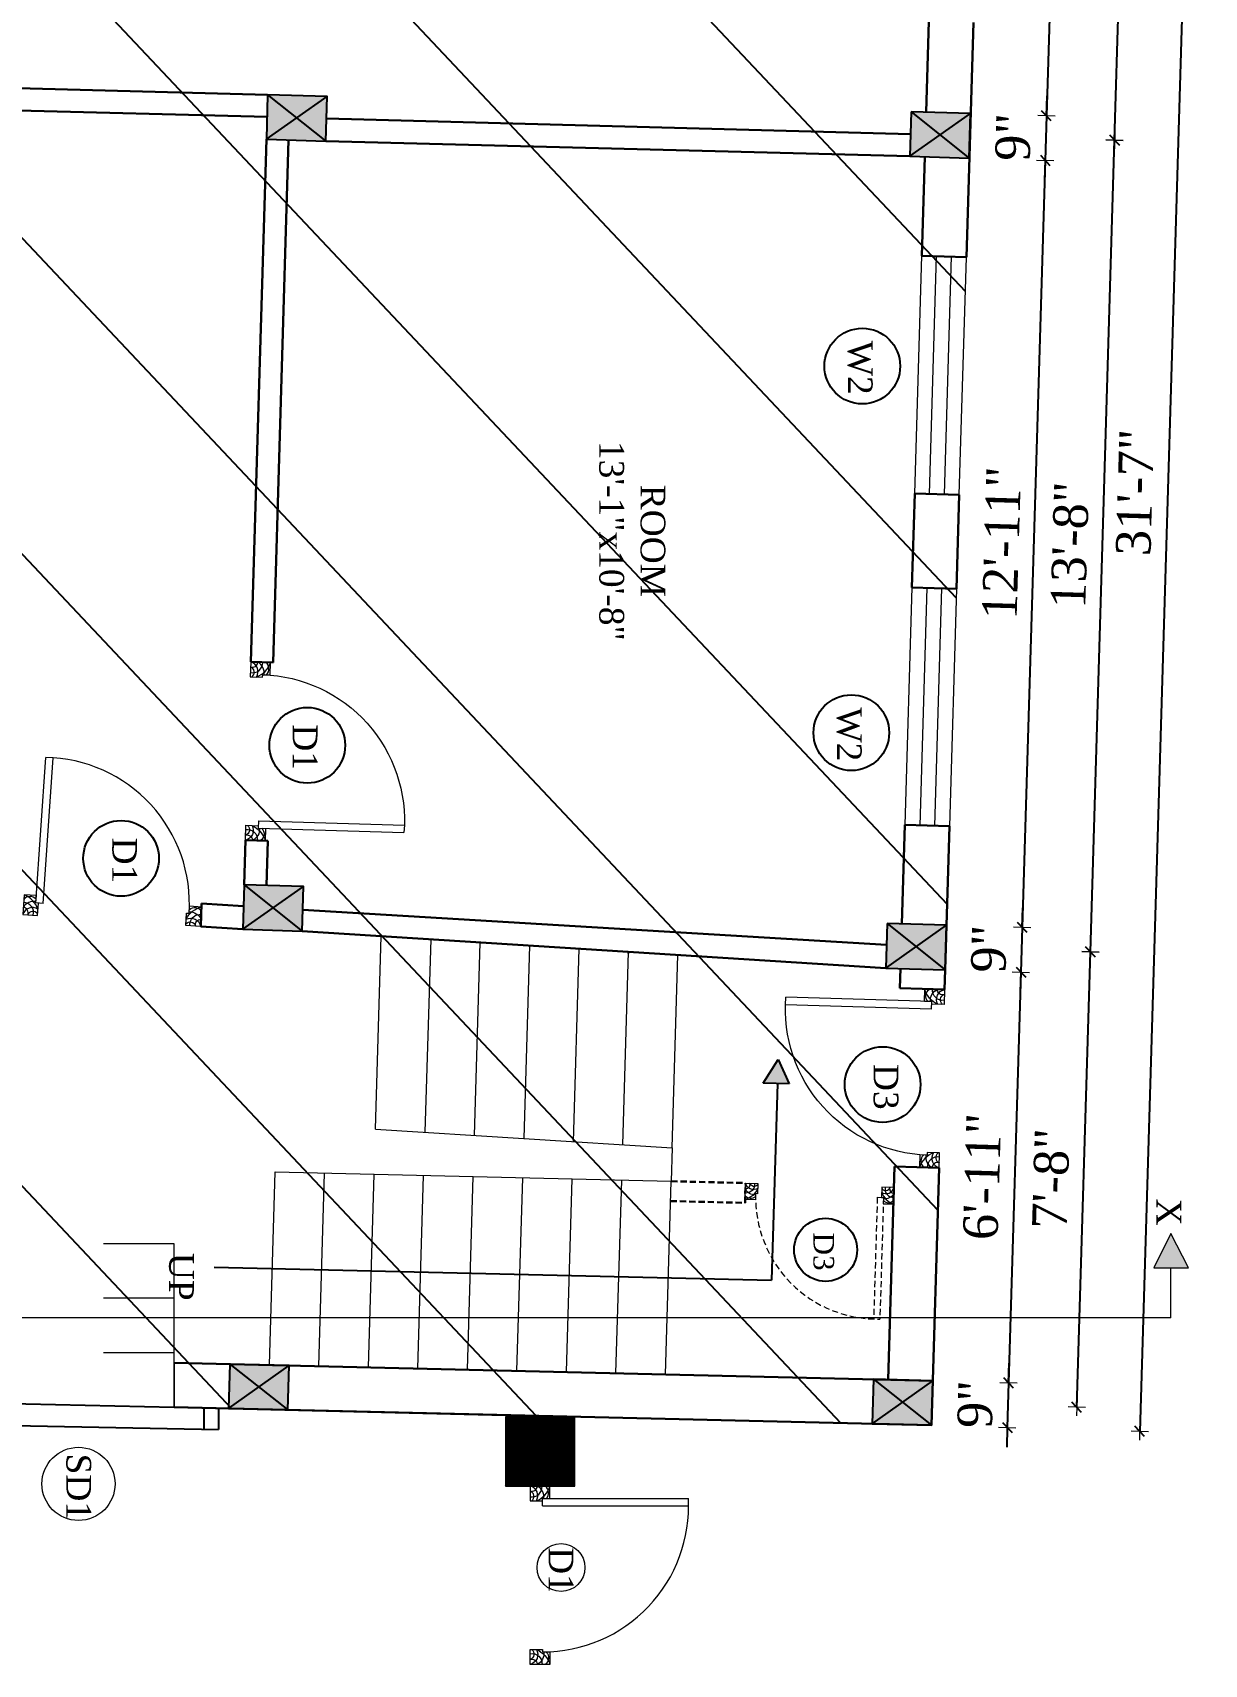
# Model space of a CAD drawing. Header units: inches. Extents: x 4069 to 291496, y -47643 to 12535.
# Drawn here: x 135925.5 to 136162.1, y -18787.4 to -18457.8 of the extents above; entities that cross this region are included whole.
import ezdxf

# ---------------------------------------------------------------- set-up
doc = ezdxf.new("R2010")
doc.units = ezdxf.units.IN
doc.header["$LTSCALE"] = 5
doc.header["$MEASUREMENT"] = 0
doc.linetypes.add('HIDDEN', pattern=[0.375, 0.25, -0.125])
for name, color, linetype, lineweight in [('A-WALL', 7, 'Continuous', 9), ('Dimension', 7, 'Continuous', 18), ('DOOR', 62, 'Continuous', 0), ('Dw', 2, 'Continuous', 18), ('tefriş', 30, 'Continuous', 9)]:
    doc.layers.add(name, color=color, linetype=linetype, lineweight=lineweight)
doc.layers.add('dim line', color=7, linetype='Continuous', lineweight=15, true_color=0xfab2b2)
doc.layers.add('TEXT', color=6, linetype='Continuous')
doc.layers.add('WALL', color=7, linetype='Continuous')
doc.styles.add('ordinary', font='times.ttf')
doc.dimstyles.new('Copy of 96', dxfattribs={"dimtxt": 7, "dimasz": 4, "dimexe": 0.5, "dimexo": 0.5, "dimgap": 3, "dimtad": 1, "dimdec": 1, "dimzin": 11, "dimdsep": 46, "dimlunit": 4, "dimtxsty": 'ordinary', "dimblk": 'OBLIQUE', "dimcen": 0.09, "dimse1": 1, "dimse2": 1, "dimclrt": 6, "dimazin": 0, "dimtfac": 1, "dimtdec": 1, "dimtix": 1, "dimtmove": 2, "dimatfit": 3, "dimldrblk": 'leader', "dimfxl": 0.5, "dimfxlon": 1, "dimtolj": 1, "dimtzin": 0, "dimarcsym": 0})

# ---------------------------------------------------------------- blocks, each defined once
blk = doc.blocks.new('C1a')
at = {"color": 1, "ltscale": 5}
for p, q in [((18657.75, 4625.76), (18648.75, 4625.76)), ((18648.75, 4625.76), (18648.82, 4613.76)), ((18657.82, 4613.76), (18657.75, 4625.76)), ((18648.82, 4613.76), (18657.82, 4613.76))]:
    blk.add_line(p, q, dxfattribs=at)
blk = doc.blocks.new('A$C27B36B59')
at = {"layer": 'DOOR'}
for p, q in [((0, 4), (0, 0)), ((2.5, 4), (0, 4)), ((2.5, 2.5), (2.5, 4)), ((0, 0), (3, 0)), ((3, 2.5), (2.5, 2.5)), ((3, 0), (3, 2.5))]:
    blk.add_line(p, q, dxfattribs=at)
for centre, radius, start, end in [((-1.4, -0.54), 4.75, 22.1411, 72.838), ((1.34, 2.09), 1.64, 45.138, 144.8948), ((2.21, 0.3), 2.49, 83.3149, 152.658), ((0.13, 0.37), 2.05, 349.4875, 93.6805), ((1.96, -0.47), 2.01, 58.7447, 166.495), ((-0.06, 0.32), 1.13, 343.542, 86.947), ((2.08, -0.4), 1.17, 38.2816, 160.1519)]:
    blk.add_arc(centre, radius, start, end, dxfattribs=at)
blk = doc.blocks.new('D2')
at = {"layer": 'DOOR'}
for p, q in [((74473.95, 24047.59), (74473.95, 24018.09)), ((74473.95, 24047.59), (74475.45, 24047.59)), ((74475.45, 24047.59), (74475.45, 24018.13))]:
    blk.add_line(p, q, dxfattribs=at)
blk.add_arc((74473.95, 24047.59), 29.5, 180, 272.9146, dxfattribs=at)
at = {"layer": 'DOOR', "xscale": -1, "rotation": 180}
blk.add_blockref('A$C27B36B59', (74441.95, 24050.09), dxfattribs=at)
at = {"layer": 'DOOR', "rotation": 180}
blk.add_blockref('A$C27B36B59', (74477.95, 24050.09), dxfattribs=at)
blk = doc.blocks.new('smalldoor hidden')
at = {"layer": 'DOOR', "linetype": 'HIDDEN'}
for p, q in [((9851.61, -757.15), (9876.16, -757.15)), ((9851.61, -758.4), (9851.61, -757.15)), ((9851.61, -758.4), (9876.19, -758.4))]:
    blk.add_line(p, q, dxfattribs=at)
blk.add_arc((9851.61, -758.4), 24.58, 270, 2.9146, dxfattribs=at)
at = {"layer": 'DOOR', "linetype": 'HIDDEN', "yscale": 0.8333000000020547, "zscale": 0.8333000000002357, "rotation": 270}
for p, xscale in [((9849.52, -755.07), 0.8332999999984168), ((9849.52, -785.07), -0.8332999999984168)]:
    blk.add_blockref('A$C27B36B59', p, dxfattribs=dict(at, xscale=xscale))
blk = doc.blocks.new('x-x')
at = {"ltscale": 5}
for points in [[(11364.03, -701.52), (11364.03, -694.51), (11357.15, -698.09)], [(11364.03, -1135.52), (11364.03, -1128.51), (11357.15, -1132.09)]]:
    blk.add_hatch(color=256, dxfattribs=at).paths.add_polyline_path(points)
for p, q in [((11364.03, -694.51), (11357.15, -698.09)), ((11364.03, -701.52), (11364.03, -694.51)), ((11357.15, -698.09), (11364.03, -701.52)), ((11374.13, -698.09), (11364.03, -698.09)), ((11374.13, -698.09), (11374.13, -1132.09)), ((11364.03, -1128.51), (11357.15, -1132.09)), ((11364.03, -1135.52), (11364.03, -1128.51)), ((11357.15, -1132.09), (11364.03, -1135.52)), ((11374.13, -1132.09), (11364.03, -1132.09))]:
    blk.add_line(p, q, dxfattribs=at)
at = {"layer": 'A-WALL', "color": 1, "ltscale": 5}
blk.add_line((11374.13, -1120.09), (11374.13, -1132.09), dxfattribs=at)
at = {"layer": 'TEXT', "style": 'ordinary'}
for p in [(11350.08, -700.97), (11350.08, -1134.1)]:
    blk.add_text('X', height=5, dxfattribs=at).set_placement(p)
blk = doc.blocks.new('oblique')
at = {"color": 0, "lineweight": -2}
blk.add_line((0.25, 0.25), (-0.25, -0.25), dxfattribs=at)
at = {"layer": 'dim line', "lineweight": 9}
for p, q in [((-0.4375, 0), (0.4375, 0)), ((0, 0.4375), (0, -0.4375))]:
    blk.add_line(p, q, dxfattribs=at)
blk = doc.blocks.new('*D3848')
at = {"layer": 'A-WALL', "color": 0, "lineweight": -2, "ltscale": 50, "transparency": 16777216}
blk.add_line((136133.29, -18371.03), (136130.19, -18474.63), dxfattribs=at)
at = {"layer": 'Defpoints', "color": 0, "ltscale": 50, "transparency": 16777216}
for p in [(136117.98, -18370.57), (136114.89, -18474.18), (136130.19, -18474.63)]:
    blk.add_point(p, dxfattribs=at)
at = {"layer": 'A-WALL', "color": 0, "lineweight": -2, "ltscale": 50, "transparency": 16777216, "xscale": 4, "yscale": 4, "zscale": 4}
for p, rotation in [((136133.29, -18371.03), 88.28998542889352), ((136130.19, -18474.63), 268.2899854288935)]:
    blk.add_blockref('oblique', p, dxfattribs=dict(at, rotation=rotation))
at = {"layer": 'A-WALL', "color": 6, "ltscale": 50, "transparency": 16777216, "insert": (136125.18, -18422.64), "char_height": 7, "attachment_point": 5, "rotation": 88.29, "style": 'ordinary'}
blk.add_mtext('\\A1;8\'-8"', dxfattribs=at)
blk = doc.blocks.new('_OBLIQUE')
at = {"color": 0, "linetype": 'ByBlock'}
blk.add_line((-0.5, -0.5), (0.5, 0.5), dxfattribs=at)
blk = doc.blocks.new('leader')
at = {"layer": 'Dimension'}
for p, q in [((0, -4.328), (0, 4.328)), ((-4.424, 0), (4.424, 0))]:
    blk.add_line(p, q, dxfattribs=at)
blk = doc.blocks.new('*D3849')
at = {"layer": 'A-WALL', "color": 0, "lineweight": -2, "ltscale": 50, "transparency": 16777216}
for p, q in [((136130.19, -18474.63), (136130.31, -18470.63)), ((136130.19, -18474.63), (136129.93, -18483.63)), ((136129.93, -18483.63), (136129.81, -18487.63))]:
    blk.add_line(p, q, dxfattribs=at)
at = {"layer": 'Defpoints', "color": 0, "ltscale": 50, "transparency": 16777216}
for p in [(136114.89, -18474.18), (136114.62, -18483.17), (136129.93, -18483.63)]:
    blk.add_point(p, dxfattribs=at)
at = {"layer": 'A-WALL', "color": 0, "lineweight": -2, "ltscale": 50, "transparency": 16777216, "xscale": 4, "yscale": 4, "zscale": 4}
for p, rotation in [((136130.19, -18474.63), 268.2899854288935), ((136129.93, -18483.63), 88.28998542889354)]:
    blk.add_blockref('oblique', p, dxfattribs=dict(at, rotation=rotation))
at = {"layer": 'A-WALL', "color": 6, "ltscale": 50, "transparency": 16777216, "insert": (136123.49, -18478.93), "char_height": 7, "attachment_point": 5, "rotation": 88.29, "style": 'ordinary'}
blk.add_mtext('\\A1;9"', dxfattribs=at)
blk = doc.blocks.new('*D3850')
at = {"layer": 'A-WALL', "color": 0, "lineweight": -2, "ltscale": 50, "transparency": 16777216}
blk.add_line((136129.93, -18483.63), (136125.3, -18638.56), dxfattribs=at)
at = {"layer": 'Defpoints', "color": 0, "ltscale": 50, "transparency": 16777216}
for p in [(136114.62, -18483.17), (136109.99, -18638.1), (136125.3, -18638.56)]:
    blk.add_point(p, dxfattribs=at)
at = {"layer": 'A-WALL', "color": 0, "lineweight": -2, "ltscale": 50, "transparency": 16777216, "xscale": 4, "yscale": 4, "zscale": 4}
for p, rotation in [((136129.93, -18483.63), 88.28998542889352), ((136125.3, -18638.56), 268.2899854288935)]:
    blk.add_blockref('oblique', p, dxfattribs=dict(at, rotation=rotation))
at = {"layer": 'A-WALL', "color": 6, "ltscale": 50, "transparency": 16777216, "insert": (136121.12, -18560.9), "char_height": 7, "attachment_point": 5, "rotation": 88.29, "style": 'ordinary'}
blk.add_mtext('\\A1;12\'-11"', dxfattribs=at)
blk = doc.blocks.new('*D3851')
at = {"layer": 'A-WALL', "color": 0, "lineweight": -2, "ltscale": 50, "transparency": 16777216}
for p, q in [((136125.3, -18638.56), (136125.42, -18634.56)), ((136125.3, -18638.56), (136125.03, -18647.56)), ((136125.03, -18647.56), (136124.91, -18651.55))]:
    blk.add_line(p, q, dxfattribs=at)
at = {"layer": 'Defpoints', "color": 0, "ltscale": 50, "transparency": 16777216}
for p in [(136109.99, -18638.1), (136109.72, -18647.1), (136125.03, -18647.56)]:
    blk.add_point(p, dxfattribs=at)
at = {"layer": 'A-WALL', "color": 0, "lineweight": -2, "ltscale": 50, "transparency": 16777216, "xscale": 4, "yscale": 4, "zscale": 4}
for p, rotation in [((136125.3, -18638.56), 268.2899854288935), ((136125.03, -18647.56), 88.28998542889354)]:
    blk.add_blockref('oblique', p, dxfattribs=dict(at, rotation=rotation))
at = {"layer": 'A-WALL', "color": 6, "ltscale": 50, "transparency": 16777216, "insert": (136118.6, -18642.86), "char_height": 7, "attachment_point": 5, "rotation": 88.29, "style": 'ordinary'}
blk.add_mtext('\\A1;9"', dxfattribs=at)
blk = doc.blocks.new('*D3852')
at = {"layer": 'A-WALL', "color": 0, "lineweight": -2, "ltscale": 50, "transparency": 16777216}
blk.add_line((136125.03, -18647.56), (136122.55, -18730.52), dxfattribs=at)
at = {"layer": 'Defpoints', "color": 0, "ltscale": 50, "transparency": 16777216}
for p in [(136109.72, -18647.1), (136107.25, -18730.06), (136122.55, -18730.52)]:
    blk.add_point(p, dxfattribs=at)
at = {"layer": 'A-WALL', "color": 0, "lineweight": -2, "ltscale": 50, "transparency": 16777216, "xscale": 4, "yscale": 4, "zscale": 4}
for p, rotation in [((136125.03, -18647.56), 88.28998542889352), ((136122.55, -18730.52), 268.2899854288935)]:
    blk.add_blockref('oblique', p, dxfattribs=dict(at, rotation=rotation))
at = {"layer": 'A-WALL', "color": 6, "ltscale": 50, "transparency": 16777216, "insert": (136117.24, -18688.84), "char_height": 7, "attachment_point": 5, "rotation": 88.29, "style": 'ordinary'}
blk.add_mtext('\\A1;6\'-11"', dxfattribs=at)
blk = doc.blocks.new('*D3853')
at = {"layer": 'A-WALL', "color": 0, "lineweight": -2, "ltscale": 50, "transparency": 16777216}
for p, q in [((136122.55, -18730.52), (136122.67, -18726.52)), ((136122.55, -18730.52), (136122.29, -18739.52)), ((136122.29, -18739.52), (136122.17, -18743.51))]:
    blk.add_line(p, q, dxfattribs=at)
at = {"layer": 'Defpoints', "color": 0, "ltscale": 50, "transparency": 16777216}
for p in [(136107.25, -18730.06), (136106.98, -18739.06), (136122.29, -18739.52)]:
    blk.add_point(p, dxfattribs=at)
at = {"layer": 'A-WALL', "color": 0, "lineweight": -2, "ltscale": 50, "transparency": 16777216, "xscale": 4, "yscale": 4, "zscale": 4}
for p, rotation in [((136122.55, -18730.52), 268.2899854288935), ((136122.29, -18739.52), 88.28998542889354)]:
    blk.add_blockref('oblique', p, dxfattribs=dict(at, rotation=rotation))
at = {"layer": 'A-WALL', "color": 6, "ltscale": 50, "transparency": 16777216, "insert": (136115.85, -18734.82), "char_height": 7, "attachment_point": 5, "rotation": 88.29, "style": 'ordinary'}
blk.add_mtext('\\A1;9"', dxfattribs=at)
blk = doc.blocks.new('*D3854')
at = {"layer": 'A-WALL', "color": 0, "lineweight": -2, "ltscale": 50, "transparency": 16777216}
blk.add_line((136136.32, -18735.43), (136139.06, -18643.47), dxfattribs=at)
at = {"layer": 'Defpoints', "color": 0, "ltscale": 50, "transparency": 16777216}
for p in [(136109.86, -18642.6), (136139.06, -18643.47), (136107.11, -18734.56)]:
    blk.add_point(p, dxfattribs=at)
at = {"layer": 'A-WALL', "color": 0, "lineweight": -2, "ltscale": 50, "transparency": 16777216, "xscale": 4, "yscale": 4, "zscale": 4}
for p, rotation in [((136139.06, -18643.47), 88.28998542815471), ((136136.32, -18735.43), 268.2899854281547)]:
    blk.add_blockref('oblique', p, dxfattribs=dict(at, rotation=rotation))
at = {"layer": 'A-WALL', "color": 6, "ltscale": 50, "transparency": 16777216, "insert": (136131.12, -18689.26), "char_height": 7, "attachment_point": 5, "rotation": 88.29, "style": 'ordinary'}
blk.add_mtext('\\A1;7\'-8"', dxfattribs=at)
blk = doc.blocks.new('*D3855')
at = {"layer": 'A-WALL', "color": 0, "lineweight": -2, "ltscale": 50, "transparency": 16777216}
blk.add_line((136139.06, -18643.47), (136143.96, -18479.55), dxfattribs=at)
at = {"layer": 'Defpoints', "color": 0, "ltscale": 50, "transparency": 16777216}
for p in [(136114.75, -18478.67), (136143.96, -18479.55), (136109.86, -18642.6)]:
    blk.add_point(p, dxfattribs=at)
at = {"layer": 'A-WALL', "color": 0, "lineweight": -2, "ltscale": 50, "transparency": 16777216, "xscale": 4, "yscale": 4, "zscale": 4}
for p, rotation in [((136143.96, -18479.55), 88.28998542889354), ((136139.06, -18643.47), 268.2899854288935)]:
    blk.add_blockref('oblique', p, dxfattribs=dict(at, rotation=rotation))
at = {"layer": 'A-WALL', "color": 6, "ltscale": 50, "transparency": 16777216, "insert": (136134.95, -18561.31), "char_height": 7, "attachment_point": 5, "rotation": 88.29, "style": 'ordinary'}
blk.add_mtext('\\A1;13\'-8"', dxfattribs=at)
blk = doc.blocks.new('*D3856')
at = {"layer": 'A-WALL', "color": 0, "lineweight": -2, "ltscale": 50, "transparency": 16777216}
blk.add_line((136143.96, -18479.55), (136147.34, -18366.27), dxfattribs=at)
at = {"layer": 'Defpoints', "color": 0, "ltscale": 50, "transparency": 16777216}
for p in [(136118.13, -18365.4), (136147.34, -18366.27), (136114.75, -18478.67)]:
    blk.add_point(p, dxfattribs=at)
at = {"layer": 'A-WALL', "color": 0, "lineweight": -2, "ltscale": 50, "transparency": 16777216, "xscale": 4, "yscale": 4, "zscale": 4}
for p, rotation in [((136147.34, -18366.27), 88.28998542889354), ((136143.96, -18479.55), 268.2899854288935)]:
    blk.add_blockref('oblique', p, dxfattribs=dict(at, rotation=rotation))
at = {"layer": 'A-WALL', "color": 6, "ltscale": 50, "transparency": 16777216, "insert": (136139.08, -18422.71), "char_height": 7, "attachment_point": 5, "rotation": 88.29, "style": 'ordinary'}
blk.add_mtext('\\A1;9\'-5"', dxfattribs=at)
blk = doc.blocks.new('*D3702')
at = {"layer": 'A-WALL', "color": 0, "lineweight": -2, "ltscale": 50, "transparency": 16777216}
blk.add_line((136160.33, -18361.48), (136149.02, -18740.31), dxfattribs=at)
at = {"layer": 'Defpoints', "color": 0, "ltscale": 50, "transparency": 16777216}
for p in [(136118.29, -18360.23), (136106.98, -18739.06), (136149.02, -18740.31)]:
    blk.add_point(p, dxfattribs=at)
at = {"layer": 'A-WALL', "color": 0, "lineweight": -2, "ltscale": 50, "transparency": 16777216, "xscale": 4, "yscale": 4, "zscale": 4}
for p, rotation in [((136160.33, -18361.48), 88.28998542889352), ((136149.02, -18740.31), 268.2899854288935)]:
    blk.add_blockref('oblique', p, dxfattribs=dict(at, rotation=rotation))
at = {"layer": 'A-WALL', "color": 6, "ltscale": 50, "transparency": 16777216, "insert": (136148.11, -18550.7), "char_height": 7, "attachment_point": 5, "rotation": 88.29, "style": 'ordinary'}
blk.add_mtext('\\A1;31\'-7"', dxfattribs=at)

msp = doc.modelspace()

# ---------------------------------------------------------------- hatches: boundary and pattern name
at = {"layer": 'A-WALL', "ltscale": 5}
h = msp.add_hatch(dxfattribs=at)
h.set_pattern_fill('ANSI31', color=256, angle=270)
h.set_pattern_definition([(315, (134382.22104, 5684.7271), (0.08838834765, 0.08838834765), [])])
h.paths.add_polyline_path([(136020.94218, -18737.35092), (136020.94218, -18751.35092), (136034.94218, -18751.35092), (136034.94218, -18737.35092)])
at = {"layer": 'WALL', "linetype": 'ByBlock', "ltscale": 5, "true_color": 0xf8991e}
h = msp.add_hatch(dxfattribs=at)
h.set_pattern_fill('ANSI31', color=30, scale=350, angle=268.2899854)
h.set_pattern_definition([(313.29, (138562.37, -11794.013), (31.8453, 29.999), [])])
h.paths.add_polyline_path([(135786.16692, -18158.30506), (136118.28928, -18360.22694), (136106.97956, -18739.05816), (135775.06538, -18731.22892), (135769.06805, -18731.04988)])
h = msp.add_hatch(color=30, dxfattribs=at)
h.dxf.hatch_style = 1
h.paths.add_polyline_path([(135978.80086, -18475.04575), (135972.93782, -18470.36871), (135972.66925, -18479.3647)])
h.paths.add_polyline_path([(135972.66925, -18479.3647), (135984.6639, -18479.72279), (135978.80086, -18475.04575)])
h.paths.add_polyline_path([(135978.80086, -18475.04575), (135984.6639, -18479.72279), (135984.93247, -18470.7268)])
h.paths.add_polyline_path([(135984.93247, -18470.7268), (135972.93782, -18470.36871), (135978.80086, -18475.04575)])
h = msp.add_hatch(color=30, dxfattribs=at)
h.dxf.hatch_style = 1
h.paths.add_polyline_path([(136108.7558, -18478.49504), (136102.89276, -18473.818), (136102.62419, -18482.81399)])
h.paths.add_polyline_path([(136102.62419, -18482.81399), (136114.61885, -18483.17208), (136108.7558, -18478.49504)])
h.paths.add_polyline_path([(136108.7558, -18478.49504), (136114.61885, -18483.17208), (136114.88742, -18474.17609)])
h.paths.add_polyline_path([(136114.88742, -18474.17609), (136102.89276, -18473.818), (136108.7558, -18478.49504)])
h = msp.add_hatch(color=30, dxfattribs=at)
h.dxf.hatch_style = 1
h.paths.add_polyline_path([(135974.03784, -18634.58817), (135968.1748, -18629.91113), (135967.90623, -18638.90712)])
h.paths.add_polyline_path([(135967.90623, -18638.90712), (135979.90088, -18639.26521), (135974.03784, -18634.58817)])
h.paths.add_polyline_path([(135974.03784, -18634.58817), (135979.90088, -18639.26521), (135980.16945, -18630.26922)])
h.paths.add_polyline_path([(135980.16945, -18630.26922), (135968.1748, -18629.91113), (135974.03784, -18634.58817)])
h = msp.add_hatch(color=30, dxfattribs=at)
h.dxf.hatch_style = 1
h.paths.add_polyline_path([(136103.86189, -18642.422), (136097.99884, -18637.74496), (136097.73028, -18646.74095)])
h.paths.add_polyline_path([(136097.73028, -18646.74095), (136109.72493, -18647.09904), (136103.86189, -18642.422)])
h.paths.add_polyline_path([(136103.86189, -18642.422), (136109.72493, -18647.09904), (136109.9935, -18638.10305)])
h.paths.add_polyline_path([(136109.9935, -18638.10305), (136097.99884, -18637.74496), (136103.86189, -18642.422)])
at = {"layer": 'WALL', "linetype": 'ByBlock', "ltscale": 5}
msp.add_hatch(color=2, dxfattribs=at).paths.add_polyline_path([(136076.00458, -18665.2052), (136078.26103, -18670.13587), (136073.01513, -18669.97926)])
at = {"layer": 'WALL', "linetype": 'ByBlock', "ltscale": 5, "true_color": 0xf8991e}
h = msp.add_hatch(color=30, dxfattribs=at)
h.dxf.hatch_style = 1
h.paths.add_polyline_path([(135965.01674, -18735.69373), (135971.14945, -18731.33781), (135965.28531, -18726.69757)])
h.paths.add_polyline_path([(135965.01674, -18735.69373), (135977.0136, -18735.97805), (135971.14945, -18731.33781)])
h.paths.add_polyline_path([(135977.0136, -18735.97805), (135977.28217, -18726.98189), (135971.14945, -18731.33781)])
h.paths.add_polyline_path([(135971.14945, -18731.33781), (135977.28217, -18726.98189), (135965.28531, -18726.69757)])
h = msp.add_hatch(color=30, dxfattribs=at)
h.dxf.hatch_style = 1
h.paths.add_polyline_path([(136094.9827, -18738.77384), (136101.11542, -18734.41792), (136095.25128, -18729.77768)])
h.paths.add_polyline_path([(136094.9827, -18738.77384), (136106.97956, -18739.05816), (136101.11542, -18734.41792)])
h.paths.add_polyline_path([(136106.97956, -18739.05816), (136107.24813, -18730.062), (136101.11542, -18734.41792)])
h.paths.add_polyline_path([(136101.11542, -18734.41792), (136107.24813, -18730.062), (136095.25128, -18729.77768)])

# ---------------------------------------------------------------- linework, layer by layer
at = {"color": 1, "ltscale": 5}
for p, q in [((135972.66925, -18479.3647), (135984.93247, -18470.7268)), ((135972.93782, -18470.36871), (135984.6639, -18479.72279)), ((136102.62419, -18482.81399), (136114.88742, -18474.17609)), ((136102.89276, -18473.818), (136114.61885, -18483.17208)), ((135967.90623, -18638.90712), (135980.16945, -18630.26922)), ((135968.1748, -18629.91113), (135979.90088, -18639.26521)), ((136097.73028, -18646.74095), (136109.9935, -18638.10305)), ((136097.99884, -18637.74496), (136109.72493, -18647.09904)), ((136045.79553, -18643.78169), (136045.81675, -18643.44727)), ((135965.01674, -18735.69373), (135977.28217, -18726.98189)), ((135965.28531, -18726.69757), (135977.0136, -18735.97805)), ((136094.9827, -18738.77384), (136107.24813, -18730.062)), ((136095.25128, -18729.77768), (136106.97956, -18739.05816))]:
    msp.add_line(p, q, dxfattribs=at)
at = {"layer": 'A-WALL', "lineweight": 30}
for p, q in [((136105.89142, -18473.90752), (136106.43991, -18455.53541)), ((136114.02203, -18503.16317), (136115.4359, -18455.80398)), ((135919.955, -18469.00216), (135972.93782, -18470.36871)), ((135919.83897, -18473.50066), (135972.82179, -18474.86722)), ((135984.79878, -18475.20495), (136102.75788, -18478.33584)), ((135972.66925, -18479.3647), (135969.51764, -18584.93117)), ((135977.16724, -18479.49899), (135974.01564, -18585.06545)), ((135984.6639, -18479.72279), (136102.62419, -18482.81399)), ((136105.02604, -18502.8946), (136105.62286, -18482.90351)), ((136114.02203, -18503.16317), (136105.02604, -18502.8946)), ((136103.02669, -18569.86477), (136103.59367, -18550.87323)), ((136112.58966, -18551.1418), (136103.59367, -18550.87323)), ((136112.02268, -18570.13333), (136112.58966, -18551.1418)), ((136112.02268, -18570.13333), (136103.02669, -18569.86477)), ((135974.01564, -18585.06545), (135969.51764, -18584.93117)), ((136100.99751, -18637.83448), (136101.59433, -18617.84339)), ((136110.59032, -18618.11196), (136101.59433, -18617.84339)), ((136109.72493, -18647.09904), (136110.59032, -18618.11196)), ((135968.44337, -18620.91513), (135968.1748, -18629.91113)), ((135972.94136, -18621.04942), (135968.44337, -18620.91513)), ((135972.94136, -18621.04942), (135972.67279, -18630.04541)), ((135959.55747, -18633.71439), (135959.41948, -18638.33636)), ((135968.04596, -18634.22661), (135959.55747, -18633.71439)), ((136097.87001, -18642.06044), (135980.02972, -18634.94973)), ((135967.90623, -18638.90712), (135959.41948, -18638.33636)), ((136097.73028, -18646.74095), (135979.90088, -18639.26521)), ((136100.60957, -18650.82878), (136100.72894, -18646.83048)), ((136109.60557, -18651.09735), (136109.72493, -18647.09904)), ((136109.60557, -18651.09735), (136100.60957, -18650.82878)), ((136098.25049, -18729.84876), (136099.5353, -18686.81275)), ((136108.53129, -18687.08132), (136099.5353, -18686.81275)), ((136106.97956, -18739.05816), (136108.53129, -18687.08132)), ((135954.03061, -18726.43084), (136107.24813, -18730.062)), ((136034.94218, -18737.35092), (135954.03061, -18735.43337)), ((135954.03061, -18735.43337), (136106.97956, -18739.05816))]:
    msp.add_line(p, q, dxfattribs=at)
at = {"layer": 'A-WALL', "linetype": 'HIDDEN', "lineweight": 30}
for p, q in [((136054.42614, -18689.79994), (136069.4473, -18690.15593)), ((136069.32794, -18694.15422), (136069.4473, -18690.15593)), ((136054.30678, -18693.79823), (136069.32794, -18694.15422))]:
    msp.add_line(p, q, dxfattribs=at)
at = {"layer": 'A-WALL', "ltscale": 5}
for p, q in [((135954.03061, -18702.43337), (135939.76017, -18702.43337)), ((135954.03061, -18735.43337), (135954.03061, -18702.43337)), ((135954.03061, -18713.43337), (135939.76017, -18713.43337)), ((135954.03061, -18724.43337), (135939.76017, -18724.43337)), ((135954.03061, -18726.43084), (135954.03061, -18735.43337)), ((136034.94218, -18751.35092), (136034.94218, -18737.35092))]:
    msp.add_line(p, q, dxfattribs=at)
msp.add_lwpolyline([(136020.94218, -18737.35092), (136020.94218, -18751.35092), (136034.94218, -18751.35092), (136034.94218, -18737.35092)], close=True, dxfattribs=at)
for centre, radius in [((135934.73929, -18750.90502), 7.38406), ((136032.16922, -18767.79852), 4.82435)]:
    msp.add_circle(centre, radius, dxfattribs=at)
at = {"layer": 'Dw', "color": 3}
for p, q in [((136103.59367, -18550.87323), (136105.02604, -18502.8946)), ((136106.59233, -18550.96275), (136108.0247, -18502.98413)), ((136109.591, -18551.05227), (136111.02336, -18503.07365)), ((136112.58966, -18551.1418), (136114.02203, -18503.16317)), ((136103.02669, -18569.86477), (136101.59433, -18617.84339)), ((136106.02536, -18569.95429), (136104.59299, -18617.93291)), ((136109.02402, -18570.04381), (136107.59166, -18618.02244)), ((136112.02268, -18570.13333), (136110.59032, -18618.11196))]:
    msp.add_line(p, q, dxfattribs=at)
at = {"layer": 'tefriş', "ltscale": 5}
for p, q in [((135994.71403, -18679.26151), (135995.87783, -18640.27887)), ((136004.75563, -18679.8986), (136005.91943, -18640.91597)), ((136014.68511, -18680.52858), (136015.84891, -18641.54595)), ((136024.70429, -18681.16425), (136025.86809, -18642.18162)), ((136034.67862, -18681.79708), (136035.84242, -18642.81445)), ((136044.65295, -18682.4299), (136045.81675, -18643.44727)), ((136054.62728, -18683.06273), (136055.79108, -18644.0801)), ((135994.71403, -18679.26151), (136054.62728, -18683.06273)), ((136054.62728, -18683.06273), (136054.42614, -18689.79994)), ((135973.28329, -18726.88712), (135974.44709, -18687.90448)), ((135974.44709, -18687.90448), (136054.42614, -18689.79994)), ((135983.2803, -18727.12404), (135984.44409, -18688.14141)), ((135993.2773, -18727.36096), (135994.4411, -18688.37833)), ((136003.2743, -18727.59788), (136004.4381, -18688.61525)), ((136013.27131, -18727.83481), (136014.4351, -18688.85217)), ((136023.2702, -18728.07177), (136024.434, -18689.08914)), ((136033.26531, -18728.30865), (136034.42911, -18689.32602)), ((136043.26232, -18728.54557), (136044.42612, -18689.56294)), ((136053.26235, -18728.78257), (136054.42614, -18689.79994))]:
    msp.add_line(p, q, dxfattribs=at)
at = {"layer": 'TEXT'}
for centre, radius in [((136093.00696, -18525.1776), 7.64038), ((135980.94036, -18601.75314), 7.64038), ((136090.79671, -18599.21236), 7.64038), ((135943.34899, -18624.58743), 7.64038), ((136097.10857, -18670.25935), 7.64038), ((136085.59967, -18703.63914), 6.36673)]:
    msp.add_circle(centre, radius, dxfattribs=at)
at = {"layer": 'WALL', "color": 2, "linetype": 'ByBlock', "ltscale": 5}
for p, q in [((136073.01513, -18669.97926), (136076.00458, -18665.2052)), ((136076.00458, -18665.2052), (136078.26103, -18670.13587)), ((136078.26103, -18670.13587), (136073.01513, -18669.97926)), ((136075.85952, -18670.06418), (136074.67368, -18709.7849)), ((135962.11693, -18707.11737), (136074.67368, -18709.7849))]:
    msp.add_line(p, q, dxfattribs=at)
at = {"layer": 'WALL', "color": 2, "linetype": 'ByBlock'}
for p, q in [((135912.03061, -18734.438), (135954.03061, -18735.43337)), ((135960.03061, -18735.57556), (135960.03061, -18739.87563)), ((135963.03061, -18735.64666), (135963.03061, -18739.93419)), ((135911.924, -18738.93673), (135963.03061, -18739.93419))]:
    msp.add_line(p, q, dxfattribs=at)
at = {"layer": 'WALL', "color": 2, "linetype": 'ByBlock', "ltscale": 5}
for points in [[(135972.93782, -18470.36871), (135972.66925, -18479.3647), (135984.6639, -18479.72279), (135984.93247, -18470.7268)], [(136102.89276, -18473.818), (136102.62419, -18482.81399), (136114.61885, -18483.17208), (136114.88742, -18474.17609)], [(135968.1748, -18629.91113), (135967.90623, -18638.90712), (135979.90088, -18639.26521), (135980.16945, -18630.26922)], [(136097.99884, -18637.74496), (136097.73028, -18646.74095), (136109.72493, -18647.09904), (136109.9935, -18638.10305)], [(135977.28217, -18726.98189), (135965.28531, -18726.69757), (135965.01674, -18735.69373), (135977.0136, -18735.97805)], [(136107.24813, -18730.062), (136095.25128, -18729.77768), (136094.9827, -18738.77384), (136106.97956, -18739.05816)]]:
    msp.add_lwpolyline(points, close=True, dxfattribs=at)

# ---------------------------------------------------------------- block references
at = {"layer": 'A-WALL', "color": 1}
for name, p, rotation in [('smalldoor hidden', (137148.08264, -8868.44638), 268.2899854281412), ('x-x', (136853.38362, -7343.21798), 270)]:
    msp.add_blockref(name, p, dxfattribs=dict(at, rotation=rotation))
at = {"layer": 'WALL', "color": 2, "linetype": 'ByBlock', "xscale": -1}
for p, rotation in [((162230.31392, 55106.19048), 88.28998542814132), ((109847.73501, -92378.20296), 268.2899854281413)]:
    msp.add_blockref('D2', p, dxfattribs=dict(at, rotation=rotation))
at = {"layer": 'WALL', "color": 2, "linetype": 'ByBlock'}
for p, rotation in [((211847.35688, 362.40183), 176.1524916298357), ((160076.03009, -93229.30214), 89.99999999999999)]:
    msp.add_blockref('D2', p, dxfattribs=dict(at, rotation=rotation))
at = {"layer": 'WALL', "color": 2, "linetype": 'ByBlock', "ltscale": 5}
for p, rotation in [((131910.07938, 51.49538), 268.2899854281578), ((132040.04535, 48.41527), 268.2899854281412)]:
    msp.add_blockref('C1a', p, dxfattribs=dict(at, rotation=rotation))

# ---------------------------------------------------------------- texts
at = {"layer": 'TEXT', "style": 'ordinary'}
for s, height, p in [('W2', 5, (136090.0944, -18520.05541)), ('W2', 5, (136087.88415, -18594.09017)), ('D1', 5, (135978.00144, -18597.51353)), ('D1', 5, (135941.54862, -18620.38178)), ('D3', 5, (136095.3066, -18666.10576)), ('D3', 4.1665, (136083.14942, -18700.14961)), ('UP', 5, (135953.04395, -18704.23715)), ('SD1', 5, (135932.29517, -18744.7875)), ('D1', 5, (136029.67462, -18763.67452))]:
    msp.add_text(s, height=height, rotation=270, dxfattribs=at).set_placement(p)
at = {"layer": 'TEXT', "insert": (136039.83592, -18560.46929), "char_height": 5, "attachment_point": 8, "rotation": 270, "style": 'ordinary'}
msp.add_mtext_dynamic_manual_height_columns('ROOM\\P13\'-1"x10\'-8"', width=101.5687276, gutter_width=1720.71691, heights=[0], dxfattribs=at)

# ---------------------------------------------------------------- dimensions: what is measured, and where the dimension line sits
at = {"layer": 'A-WALL', "ltscale": 50}
for base, p1, p2, angle, picture, middle in [((136149.01963, -18740.31323), (136118.28928, -18360.22694), (136106.97956, -18739.05816), 268.2899854, '*D3702', (136148.10676, -18550.70155)), ((136147.33684, -18366.27127), (136114.75313, -18478.67408), (136118.13486, -18365.39947), 268.2899854, '*D3856', (136139.07825, -18422.7125)), ((136130.19365, -18474.63304), (136117.98044, -18370.57199), (136114.88742, -18474.17609), 88.2899854, '*D3848', (136125.18252, -18422.63522)), ((136129.92508, -18483.62904), (136114.88742, -18474.17609), (136114.61885, -18483.17208), 88.2899854, '*D3849', (136123.49163, -18478.93496)), ((136143.95511, -18479.54589), (136109.85922, -18642.60105), (136114.75313, -18478.67408), 268.2899854, '*D3855', (136134.95052, -18561.3136)), ((136125.29973, -18638.56001), (136114.61885, -18483.17208), (136109.9935, -18638.10305), 88.2899854, '*D3850', (136121.1153, -18560.90056)), ((136125.03116, -18647.556), (136109.9935, -18638.10305), (136109.72493, -18647.09904), 88.2899854, '*D3851', (136118.59772, -18642.86193)), ((136122.55436, -18730.51895), (136109.72493, -18647.09904), (136107.24813, -18730.062), 88.2899854, '*D3852', (136117.23512, -18688.8417)), ((136122.28579, -18739.51511), (136107.24813, -18730.062), (136106.97956, -18739.05816), 88.2899854, '*D3853', (136115.85235, -18734.82096))]:
    dim = msp.add_linear_dim(base=base, p1=p1, p2=p2, angle=angle, dimstyle='Copy of 96', override={"dimdec": 0, "dimblk": 'oblique', "dimtdec": 0, "dimarcsym": 1}, dxfattribs=at)
    dim.commit()
    dim.dimension.update_dxf_attribs({"geometry": picture, "text_midpoint": middle})
dim = msp.add_aligned_dim(p1=(136107.11385, -18734.56008), p2=(136109.85922, -18642.60105), distance=-29.21499, dimstyle='Copy of 96', override={"dimdec": 0, "dimblk": 'oblique', "dimtdec": 0, "dimarcsym": 1}, dxfattribs=at)
dim.commit()
dim.dimension.update_dxf_attribs({"geometry": '*D3854', "text_midpoint": (136131.12078, -18689.25629)})

doc.saveas('drawing.dxf')
